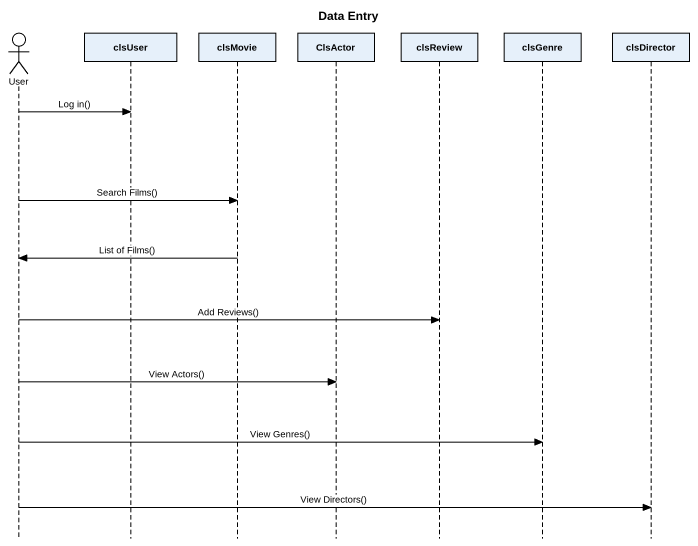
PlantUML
@startuml
title Data Entry
hide footbox
actor User
participant clsUser
participant clsMovie
participant ClsActor
participant clsReview
participant clsGenre
participant clsDirector

User -> clsUser : Log in()
User -> clsMovie : Search Films()
clsMovie -> User : List of Films()
User -> clsReview : Add Reviews()
User -> ClsActor : View Actors()
User -> clsGenre : View Genres()
User -> clsDirector : View Directors()
@enduml
